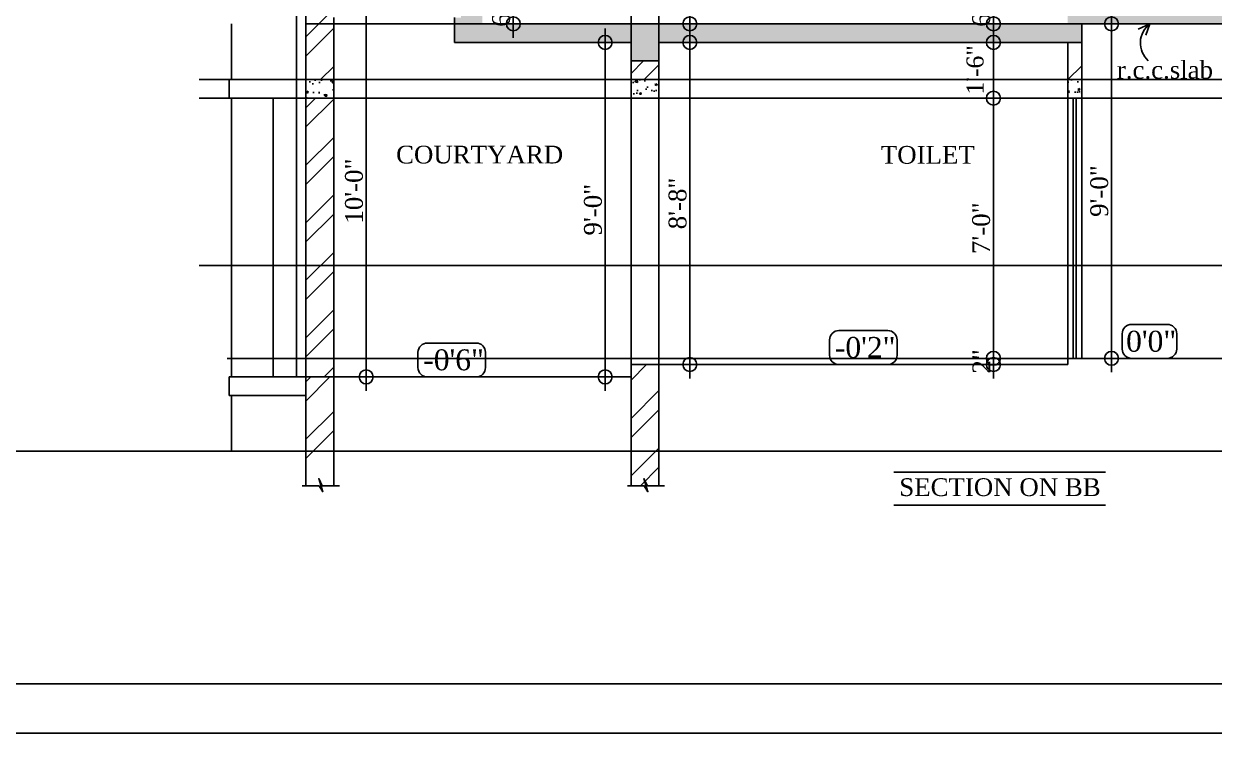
# Model space of a CAD drawing. Extents: x -4781 to 3971, y -2954 to -1072.
# Drawn here: x 1296 to 1680.3, y -2281.8 to -2052.8 of the extents above; entities that cross this region are included whole.
import ezdxf
from ezdxf.enums import TextEntityAlignment as Align

# ---------------------------------------------------------------- set-up
doc = ezdxf.new("R2010")
doc.units = 0
doc.header["$LTSCALE"] = 20
doc.header["$MEASUREMENT"] = 0
doc.header["$PDMODE"] = 34
doc.layers.get('0').update_dxf_attribs({"linetype": 'CONTINUOUS'})
doc.layers.get('DEFPOINTS').update_dxf_attribs({"linetype": 'CONTINUOUS'})
for name, color, linetype in [('border', 230, 'CONTINUOUS'), ('BORTEXT', 2, 'CONTINUOUS'), ('DETTEXT', 7, 'CONTINUOUS'), ('DIMLINE', 254, 'CONTINUOUS'), ('DOOR', 1, 'CONTINUOUS'), ('elevlay', 9, 'CONTINUOUS'), ('HATCH', 8, 'CONTINUOUS'), ('text', 2, 'CONTINUOUS'), ('wall', 13, 'CONTINUOUS')]:
    doc.layers.add(name, color=color, linetype=linetype)
doc.layers.add('correct', color=230, linetype='CONTINUOUS', plot=False)
doc.layers.add('guide', color=211, linetype='CONTINUOUS', plot=False)
doc.styles.add('DIMTEXT', font='times_1.ttf')
doc.styles.add('style5', font='times_1.ttf')
doc.dimstyles.new('ARCH_48_0', dxfattribs={"dimtxt": 5.75, "dimasz": 2.25, "dimexe": 0.25, "dimexo": 0, "dimgap": 1, "dimtad": 1, "dimzin": 3, "dimdsep": 46, "dimlunit": 4, "dimtxsty": 'DIMTEXT', "dimblk": 'BLK', "dimcen": 0, "dimdle": 0.09375, "dimse1": 1, "dimse2": 1, "dimclrd": 254, "dimclrt": 3, "dimadec": 1, "dimazin": 0, "dimtfac": 1, "dimtix": 1, "dimtmove": 2, "dimatfit": 3, "dimldrblk": 'NONE', "dimfxl": 0.25, "dimtvp": 1.4625, "dimtolj": 1, "dimtzin": 15, "dimarcsym": 0})
pattern_1 = [(50, (1124.4283, -1001.717), (7.172602, -0.62752), [0.75, -8.25]), (355, (1124.428, -1001.717), (-1.387513, 7.52192), [0.6, -6.6]), (100.4514, (1125.026, -1001.7695), (5.785094, 6.894395), [0.6374, -7.01142]), (46.1842, (1124.428, -999.717), (10.67241, -1.65519), [1.125, -12.375]), (96.6356, (1125.318, -999.855), (9.34663, 9.74118), [0.9561, -10.51713]), (351.1842, (1124.428, -999.717), (9.34662, 9.74119), [0.9, -9.9]), (21, (1125.4283, -1000.217), (5.96907, -4.02619), [0.75, -8.25]), (326, (1125.428, -1000.217), (2.433153, 7.2515), [0.6, -6.6]), (71.4514, (1125.926, -1000.553), (8.402226, 3.225305), [0.6374, -7.01142]), (37.5, (1124.4283, -1001.7172), (0.1215986, 3.3289385), [0, -6.52, 0, -6.7, 0, -6.625]), (7.5, (1124.4283, -1001.7172), (2.630695, 3.944117), [0, -3.82, 0, -6.37, 0, -2.525]), (327.5, (1122.1983, -1001.7172), (5.3382244, -0.225549), [0, -2.5, 0, -7.8, 0, -10.35]), (317.5, (1121.1983, -1001.717), (5.831862, 1.00105), [0, -3.25, 0, -5.18, 0, -7.35])]
pattern_2 = [(45, (1124.428, -1001.717), (-9.28078, 9.28078), []), (45, (1130.616, -1001.717), (-9.28078, 9.28078), [])]
pattern_3 = [(45, (1148.428, -1001.717), (-9.28078, 9.28078), []), (45, (1154.616, -1001.717), (-9.28078, 9.28078), [])]

# ---------------------------------------------------------------- blocks, each defined once
blk = doc.blocks.new('BLK')
for q in [(0, 2), (-2, 0), (2, 0), (0, -2)]:
    blk.add_line((0, 0), q)
blk.add_circle((0, 0), 1)
blk = doc.blocks.new('*D64')
at = {"layer": 'DEFPOINTS', "color": 0, "lineweight": -2, "transparency": 16777216}
for p in [(1609.02, -2058.78), (1633.02, -2058.78), (1633.02, -2076.78)]:
    blk.add_point(p, dxfattribs=at)
at = {"layer": 'DIMLINE', "color": 254, "lineweight": -2, "transparency": 16777216}
blk.add_line((1609.02, -2074.53), (1609.02, -2061.03), dxfattribs=at)
at = {"layer": 'DIMLINE', "color": 254, "lineweight": -2, "transparency": 16777216, "xscale": 2.25, "yscale": 2.25, "zscale": 2.25}
for p, rotation in [((1609.02, -2058.78), 90), ((1609.02, -2076.78), 270)]:
    blk.add_blockref('BLK', p, dxfattribs=dict(at, rotation=rotation))
at = {"layer": 'DIMLINE', "color": 3, "transparency": 16777216, "insert": (1603.12, -2067.66), "char_height": 5.5, "attachment_point": 5, "rotation": 90, "style": 'DIMTEXT'}
blk.add_mtext('\\A1;1\'-6"', dxfattribs=at)
blk = doc.blocks.new('_None')
blk = doc.blocks.new('*D66')
at = {"layer": 'DEFPOINTS', "color": 0, "lineweight": -2, "transparency": 16777216}
for p in [(1633.02, -2076.78), (1609.02, -2160.78), (1633.02, -2160.78)]:
    blk.add_point(p, dxfattribs=at)
at = {"layer": 'DIMLINE', "color": 254, "lineweight": -2, "transparency": 16777216}
blk.add_line((1609.02, -2079.03), (1609.02, -2158.53), dxfattribs=at)
at = {"layer": 'DIMLINE', "color": 254, "lineweight": -2, "transparency": 16777216, "xscale": 2.25, "yscale": 2.25, "zscale": 2.25}
for p, rotation in [((1609.02, -2076.78), 90), ((1609.02, -2160.78), 270)]:
    blk.add_blockref('BLK', p, dxfattribs=dict(at, rotation=rotation))
at = {"layer": 'DIMLINE', "color": 3, "lineweight": -2, "transparency": 16777216, "insert": (1605.08, -2118.78), "char_height": 5.75, "attachment_point": 5, "rotation": 90, "style": 'DIMTEXT'}
blk.add_mtext('\\A1;7\'-0"', dxfattribs=at)
blk = doc.blocks.new('*D67')
at = {"layer": 'DEFPOINTS', "color": 0, "lineweight": -2, "transparency": 16777216}
for p in [(1609.02, -2162.78), (1633.02, -2160.78), (1633.02, -2162.78)]:
    blk.add_point(p, dxfattribs=at)
at = {"layer": 'DIMLINE', "color": 254, "lineweight": -2, "transparency": 16777216}
for p, q in [((1609.02, -2158.53), (1609.02, -2156.28)), ((1609.02, -2160.78), (1609.02, -2162.78)), ((1609.02, -2165.03), (1609.02, -2167.28))]:
    blk.add_line(p, q, dxfattribs=at)
at = {"layer": 'DIMLINE', "color": 254, "lineweight": -2, "transparency": 16777216, "xscale": 2.25, "yscale": 2.25, "zscale": 2.25}
for p, rotation in [((1609.02, -2160.78), 270), ((1609.02, -2162.78), 90)]:
    blk.add_blockref('BLK', p, dxfattribs=dict(at, rotation=rotation))
at = {"layer": 'DIMLINE', "color": 3, "lineweight": -2, "transparency": 16777216, "insert": (1605.14, -2161.78), "char_height": 5.75, "attachment_point": 5, "rotation": 90, "style": 'DIMTEXT'}
blk.add_mtext('\\A1;2"', dxfattribs=at)
blk = doc.blocks.new('*D337')
at = {"layer": 'DEFPOINTS', "color": 0, "lineweight": -2, "transparency": 16777216}
for p in [(1628, -2046.78), (1609.02, -2052.78), (1628, -2052.78)]:
    blk.add_point(p, dxfattribs=at)
at = {"layer": 'DIMLINE', "color": 254, "lineweight": -2, "transparency": 16777216}
for p, q in [((1609.02, -2044.53), (1609.02, -2042.28)), ((1609.02, -2046.78), (1609.02, -2052.78)), ((1609.02, -2055.03), (1609.02, -2057.28))]:
    blk.add_line(p, q, dxfattribs=at)
at = {"layer": 'DIMLINE', "color": 254, "lineweight": -2, "transparency": 16777216, "xscale": 2.25, "yscale": 2.25, "zscale": 2.25}
for p, rotation in [((1609.02, -2046.78), 270), ((1609.02, -2052.78), 90)]:
    blk.add_blockref('BLK', p, dxfattribs=dict(at, rotation=rotation))
at = {"layer": 'DIMLINE', "color": 3, "lineweight": -2, "transparency": 16777216, "insert": (1605.09, -2049.78), "char_height": 5.75, "attachment_point": 5, "rotation": 90, "style": 'DIMTEXT'}
blk.add_mtext('\\A1;6"', dxfattribs=at)
blk = doc.blocks.new('*D341')
at = {"layer": 'DEFPOINTS', "color": 0, "lineweight": -2, "transparency": 16777216}
for p in [(1444.02, -2046.78), (1444.02, -2052.78), (1454.01, -2052.78)]:
    blk.add_point(p, dxfattribs=at)
at = {"layer": 'DIMLINE', "color": 254, "lineweight": -2, "transparency": 16777216}
for p, q in [((1454.01, -2044.53), (1454.01, -2042.28)), ((1454.01, -2046.78), (1454.01, -2052.78)), ((1454.01, -2055.03), (1454.01, -2057.28))]:
    blk.add_line(p, q, dxfattribs=at)
at = {"layer": 'DIMLINE', "color": 254, "lineweight": -2, "transparency": 16777216, "xscale": 2.25, "yscale": 2.25, "zscale": 2.25}
for p, rotation in [((1454.01, -2046.78), 270), ((1454.01, -2052.78), 90)]:
    blk.add_blockref('BLK', p, dxfattribs=dict(at, rotation=rotation))
at = {"layer": 'DIMLINE', "color": 3, "lineweight": -2, "transparency": 16777216, "insert": (1450.09, -2049.78), "char_height": 5.75, "attachment_point": 5, "rotation": 90, "style": 'DIMTEXT'}
blk.add_mtext('\\A1;6"', dxfattribs=at)
blk = doc.blocks.new('*D344')
at = {"layer": 'DEFPOINTS', "color": 0, "lineweight": -2, "transparency": 16777216}
for p in [(1501.02, -1962.78), (1511, -1962.78), (1501.49, -2052.78)]:
    blk.add_point(p, dxfattribs=at)
at = {"layer": 'DIMLINE', "color": 254, "lineweight": -2, "transparency": 16777216}
blk.add_line((1511, -2050.53), (1511, -1965.03), dxfattribs=at)
at = {"layer": 'DIMLINE', "color": 254, "lineweight": -2, "transparency": 16777216, "xscale": 2.25, "yscale": 2.25, "zscale": 2.25}
for p, rotation in [((1511, -1962.78), 90), ((1511, -2052.78), 270)]:
    blk.add_blockref('BLK', p, dxfattribs=dict(at, rotation=rotation))
at = {"layer": 'DIMLINE', "color": 3, "lineweight": -2, "transparency": 16777216, "insert": (1507.06, -2007.78), "char_height": 5.75, "attachment_point": 5, "rotation": 90, "style": 'DIMTEXT'}
blk.add_mtext('\\A1;7\'-6"', dxfattribs=at)
blk = doc.blocks.new('*D351')
at = {"layer": 'DEFPOINTS', "color": 0, "lineweight": -2, "transparency": 16777216}
for p in [(1396.02, -2046.78), (1396.02, -2166.78), (1406.52, -2166.78)]:
    blk.add_point(p, dxfattribs=at)
at = {"layer": 'DIMLINE', "color": 254, "lineweight": -2, "transparency": 16777216}
blk.add_line((1406.52, -2049.03), (1406.52, -2164.53), dxfattribs=at)
at = {"layer": 'DIMLINE', "color": 254, "lineweight": -2, "transparency": 16777216, "xscale": 2.25, "yscale": 2.25, "zscale": 2.25}
for p, rotation in [((1406.52, -2046.78), 90), ((1406.52, -2166.78), 270)]:
    blk.add_blockref('BLK', p, dxfattribs=dict(at, rotation=rotation))
at = {"layer": 'DIMLINE', "color": 3, "lineweight": -2, "transparency": 16777216, "insert": (1402.59, -2106.78), "char_height": 5.75, "attachment_point": 5, "rotation": 90, "style": 'DIMTEXT'}
blk.add_mtext('\\A1;10\'-0"', dxfattribs=at)
blk = doc.blocks.new('*D352')
at = {"layer": 'DEFPOINTS', "color": 0, "lineweight": -2, "transparency": 16777216}
for p in [(1511, -2058.78), (1536.97, -2058.78), (1536.97, -2162.78)]:
    blk.add_point(p, dxfattribs=at)
at = {"layer": 'DIMLINE', "color": 254, "lineweight": -2, "transparency": 16777216}
blk.add_line((1511, -2160.53), (1511, -2061.03), dxfattribs=at)
at = {"layer": 'DIMLINE', "color": 254, "lineweight": -2, "transparency": 16777216, "xscale": 2.25, "yscale": 2.25, "zscale": 2.25}
for p, rotation in [((1511, -2058.78), 90), ((1511, -2162.78), 270)]:
    blk.add_blockref('BLK', p, dxfattribs=dict(at, rotation=rotation))
at = {"layer": 'DIMLINE', "color": 3, "lineweight": -2, "transparency": 16777216, "insert": (1507.07, -2110.78), "char_height": 5.75, "attachment_point": 5, "rotation": 90, "style": 'DIMTEXT'}
blk.add_mtext('\\A1;8\'-8"', dxfattribs=at)
blk = doc.blocks.new('*D353')
at = {"layer": 'DEFPOINTS', "color": 0, "lineweight": -2, "transparency": 16777216}
for p in [(1647.15, -2052.78), (1717.02, -2052.78), (1717.02, -2160.78)]:
    blk.add_point(p, dxfattribs=at)
at = {"layer": 'DIMLINE', "color": 254, "lineweight": -2, "transparency": 16777216}
blk.add_line((1647.15, -2158.53), (1647.15, -2055.03), dxfattribs=at)
at = {"layer": 'DIMLINE', "color": 254, "lineweight": -2, "transparency": 16777216, "xscale": 2.25, "yscale": 2.25, "zscale": 2.25}
for p, rotation in [((1647.15, -2052.78), 90), ((1647.15, -2160.78), 270)]:
    blk.add_blockref('BLK', p, dxfattribs=dict(at, rotation=rotation))
at = {"layer": 'DIMLINE', "color": 3, "lineweight": -2, "transparency": 16777216, "insert": (1643.21, -2106.78), "char_height": 5.75, "attachment_point": 5, "rotation": 90, "style": 'DIMTEXT'}
blk.add_mtext('\\A1;9\'-0"', dxfattribs=at)
blk = doc.blocks.new('*D356')
at = {"layer": 'DEFPOINTS', "color": 0, "lineweight": -2, "transparency": 16777216}
for p in [(1492.02, -2058.78), (1483.67, -2166.78), (1492.02, -2166.78)]:
    blk.add_point(p, dxfattribs=at)
at = {"layer": 'DIMLINE', "color": 254, "lineweight": -2, "transparency": 16777216}
blk.add_line((1483.67, -2061.03), (1483.67, -2164.53), dxfattribs=at)
at = {"layer": 'DIMLINE', "color": 254, "lineweight": -2, "transparency": 16777216, "xscale": 2.25, "yscale": 2.25, "zscale": 2.25}
for p, rotation in [((1483.67, -2058.78), 90), ((1483.67, -2166.78), 270)]:
    blk.add_blockref('BLK', p, dxfattribs=dict(at, rotation=rotation))
at = {"layer": 'DIMLINE', "color": 3, "lineweight": -2, "transparency": 16777216, "insert": (1479.74, -2112.78), "char_height": 5.75, "attachment_point": 5, "rotation": 90, "style": 'DIMTEXT'}
blk.add_mtext('\\A1;9\'-0"', dxfattribs=at)

msp = doc.modelspace()

# ---------------------------------------------------------------- hatches: boundary and pattern name
at = {"layer": 'HATCH'}
h = msp.add_hatch(dxfattribs=at)
h.set_pattern_fill('ANSI32', color=8, scale=35, style=0)
h.set_pattern_definition(pattern_2)
h.paths.add_polyline_path([(1396.018, -2046.782), (1387.018, -2046.782), (1387.018, -2070.782), (1396.018, -2070.782), (1396.018, -2050.782), (1393.768, -2050.782), (1393.768, -2049.282), (1396.018, -2049.282)])
at = {"layer": 'HATCH', "lineweight": -2}
h = msp.add_hatch(dxfattribs=at)
h.set_pattern_fill('AR-CONC', color=8, style=0)
h.set_pattern_definition(pattern_1)
h.paths.add_polyline_path([(1633.018, -2046.782), (1633.018, -2052.782), (1444.018, -2052.782), (1444.018, -2046.782), (1435.018, -2046.782), (1435.018, -2049.282), (1435.602, -2049.282), (1437.102, -2049.282), (1437.102, -2050.782), (1435.018, -2050.782), (1435.018, -2058.782), (1492.018, -2058.782), (1492.018, -2064.782), (1501.018, -2064.782), (1501.018, -2058.782), (1637.518, -2058.782), (1637.518, -2052.782), (1717.018, -2052.782), (1717.018, -2064.782), (1726.018, -2064.782), (1726.018, -2058.782), (1786.018, -2058.782), (1786.018, -2064.782), (1795.018, -2064.782), (1795.018, -2052.782), (1726.018, -2052.782), (1726.018, -2046.782)])
at = {"layer": 'HATCH'}
h = msp.add_hatch(dxfattribs=at)
h.set_pattern_fill('ANSI32', color=8, scale=35, style=0)
h.set_pattern_definition(pattern_2)
h.paths.add_polyline_path([(1637.518, -2058.782), (1633.018, -2058.782), (1633.018, -2070.782), (1637.518, -2070.782)])
h = msp.add_hatch(dxfattribs=at)
h.set_pattern_fill('ANSI32', color=8, scale=35, style=0)
h.set_pattern_definition(pattern_3)
h.paths.add_polyline_path([(1492.018, -2064.782), (1492.018, -2070.782), (1501.018, -2070.782), (1501.018, -2064.782)])
at = {"layer": 'HATCH', "lineweight": -2}
h = msp.add_hatch(dxfattribs=at)
h.set_pattern_fill('AR-CONC', color=8, style=0)
h.set_pattern_definition(pattern_1)
h.paths.add_polyline_path([(1387.018, -2070.782), (1387.018, -2076.782), (1396.018, -2076.782), (1396.018, -2070.782)])
h = msp.add_hatch(dxfattribs=at)
h.set_pattern_fill('AR-CONC', color=8, style=0)
h.set_pattern_definition([(50, (1148.4283, -1001.717), (7.172602, -0.62752), [0.75, -8.25]), (355, (1148.428, -1001.717), (-1.387513, 7.52192), [0.6, -6.6]), (100.4514, (1149.026, -1001.7695), (5.785094, 6.894395), [0.6374, -7.01142]), (46.1842, (1148.428, -999.717), (10.67241, -1.65519), [1.125, -12.375]), (96.6356, (1149.318, -999.855), (9.34663, 9.74118), [0.9561, -10.51713]), (351.1842, (1148.428, -999.717), (9.34662, 9.74119), [0.9, -9.9]), (21, (1149.4283, -1000.217), (5.96907, -4.02619), [0.75, -8.25]), (326, (1149.428, -1000.217), (2.433153, 7.2515), [0.6, -6.6]), (71.4514, (1149.926, -1000.553), (8.402226, 3.225305), [0.6374, -7.01142]), (37.5, (1148.4283, -1001.7172), (0.1215986, 3.3289385), [0, -6.52, 0, -6.7, 0, -6.625]), (7.5, (1148.4283, -1001.7172), (2.630695, 3.944117), [0, -3.82, 0, -6.37, 0, -2.525]), (327.5, (1146.1983, -1001.7172), (5.3382244, -0.225549), [0, -2.5, 0, -7.8, 0, -10.35]), (317.5, (1145.1983, -1001.717), (5.831862, 1.00105), [0, -3.25, 0, -5.18, 0, -7.35])])
h.paths.add_polyline_path([(1492.018, -2070.782), (1492.018, -2076.782), (1501.018, -2076.782), (1501.018, -2070.782)])
h = msp.add_hatch(dxfattribs=at)
h.set_pattern_fill('AR-CONC', color=8, style=0)
h.set_pattern_definition(pattern_1)
h.paths.add_polyline_path([(1637.518, -2070.782), (1633.018, -2070.782), (1633.018, -2076.782), (1637.518, -2076.782)])
at = {"layer": 'HATCH'}
h = msp.add_hatch(dxfattribs=at)
h.set_pattern_fill('ANSI32', color=8, scale=35, style=0)
h.set_pattern_definition([(45, (1064.428, -1121.717), (-9.28078, 9.28078), []), (45, (1070.616, -1121.717), (-9.28078, 9.28078), [])])
h.paths.add_polyline_path([(1396.018, -2076.782), (1387.018, -2076.782), (1387.018, -2166.782), (1396.018, -2166.782)])
h = msp.add_hatch(dxfattribs=at)
h.set_pattern_fill('ANSI32', color=8, scale=35, style=0)
h.set_pattern_definition(pattern_3)
h.paths.add_polyline_path([(1501.018, -2162.782), (1492.018, -2162.782), (1492.018, -2201.891), (1497.295, -2201.896), (1498.709, -2201.896), (1499.192, -2201.896), (1501.018, -2201.896)])
h = msp.add_hatch(dxfattribs=at)
h.set_pattern_fill('ANSI32', color=8, scale=35, style=0)
h.set_pattern_definition(pattern_2)
h.paths.add_polyline_path([(1396.018, -2166.782), (1387.018, -2166.782), (1387.018, -2194.382), (1391.885, -2194.382), (1391.181, -2192.071), (1392.295, -2194.386), (1396.018, -2194.386)])

# ---------------------------------------------------------------- linework, layer by layer
at = {"lineweight": -2}
for p, q in [((1492.018, -2162.782), (1492.018, -2076.782)), ((1501.018, -2162.782), (1501.018, -2076.782))]:
    msp.add_line(p, q, dxfattribs=at)
at = {"color": 9}
for p, q in [((1387.018, -2166.782), (1362.268, -2166.782)), ((1362.268, -2166.782), (1362.268, -2172.782)), ((1387.018, -2172.782), (1362.268, -2172.782)), ((1363.018, -2172.782), (1363.018, -2190.782))]:
    msp.add_line(p, q, dxfattribs=at)
for points in [[(1397.853, -2201.896), (1392.295, -2201.896), (1391.181, -2199.58), (1392.478, -2203.835), (1391.276, -2201.891), (1385.825, -2201.891)], [(1502.853, -2201.896), (1497.295, -2201.896), (1496.181, -2199.58), (1497.478, -2203.835), (1496.276, -2201.891), (1490.825, -2201.891)]]:
    msp.add_lwpolyline(points)
at = {"layer": 'border', "lineweight": -2}
msp.add_line((627.346, -2265.879), (1958.558, -2265.879), dxfattribs=at)
at = {"layer": 'BORTEXT', "color": 0}
for points in [[(1559.118, -2151.831), (1574.917, -2151.831, -0.4142136), (1577.917, -2154.831), (1577.917, -2159.782, -0.4142136), (1574.917, -2162.782), (1559.118, -2162.782, -0.4142136), (1556.118, -2159.782), (1556.118, -2154.831, -0.4142136)], [(1653.609, -2149.831), (1665.202, -2149.831, -0.4142136), (1668.202, -2152.831), (1668.202, -2157.782, -0.4142136), (1665.202, -2160.782), (1653.609, -2160.782, -0.4142136), (1650.609, -2157.782), (1650.609, -2152.831, -0.4142136)], [(1426.221, -2155.831), (1442.02, -2155.831, -0.4142136), (1445.02, -2158.831), (1445.02, -2163.782, -0.4142136), (1442.02, -2166.782), (1426.221, -2166.782, -0.4142136), (1423.221, -2163.782), (1423.221, -2158.831, -0.4142136)]]:
    msp.add_lwpolyline(points, format="xyb", close=True, dxfattribs=at)
at = {"layer": 'correct', "color": 3, "lineweight": -2}
msp.add_lwpolyline([(627.346, -1803.05), (1958.558, -1803.05), (1958.558, -2281.798), (627.346, -2281.798)], close=True, dxfattribs=at)
at = {"layer": 'DETTEXT'}
msp.add_lwpolyline([(1655.769, -2054.519), (1659.528, -2052.782), (1658.205, -2056.435)], dxfattribs=at)
msp.add_arc((1664.223, -2058.953), 7.754, 127.26396, 227.92465, dxfattribs=at)
at = {"layer": 'DOOR'}
for p, q in [((1633.018, -2160.782), (1633.018, -2076.782)), ((1634.768, -2160.782), (1634.768, -2076.782)), ((1635.768, -2160.782), (1635.768, -2076.782)), ((1637.518, -2160.782), (1637.518, -2076.782))]:
    msp.add_line(p, q, dxfattribs=at)
at = {"layer": 'elevlay', "lineweight": -2}
for p, q in [((1384.018, -2166.782), (1384.018, -1950.782)), ((1363.018, -2070.782), (1363.018, -2052.782)), ((1362.268, -2070.782), (1384.018, -2070.782)), ((1362.268, -2076.782), (1362.268, -2070.782)), ((1362.268, -2076.782), (1384.018, -2076.782)), ((1363.018, -2166.782), (1363.018, -2076.782)), ((1376.518, -2166.782), (1376.518, -2076.782))]:
    msp.add_line(p, q, dxfattribs=at)
at = {"layer": 'guide'}
for p, q in [((1492.018, -2178.782), (1492.018, -1920.782)), ((1501.018, -2178.782), (1501.018, -1920.782))]:
    msp.add_line(p, q, dxfattribs=at)
at = {"layer": 'guide', "color": 3}
msp.add_line((1726.018, -2052.782), (1387.018, -2052.782), dxfattribs=at)
at = {"layer": 'guide', "color": 1}
for p, q in [((1840.027, -2070.782), (1352.564, -2070.782)), ((1840.027, -2076.782), (1352.564, -2076.782))]:
    msp.add_line(p, q, dxfattribs=at)
at = {"layer": 'guide', "color": 5}
msp.add_line((1840.027, -2130.782), (1352.564, -2130.782), dxfattribs=at)
at = {"layer": 'guide', "color": 11}
for p, q in [((1840.027, -2160.782), (1361.564, -2160.782)), ((1845.903, -2190.78), (1323.747, -2190.794))]:
    msp.add_line(p, q, dxfattribs=at)
at = {"layer": 'text', "color": 0}
for p, q in [((1576.908, -2197.506), (1645.164, -2197.506)), ((1576.908, -2208.201), (1645.164, -2208.201))]:
    msp.add_line(p, q, dxfattribs=at)
at = {"layer": 'wall', "lineweight": -2}
for p, q in [((1387.018, -2061.782), (1387.018, -2046.782)), ((1396.018, -2076.782), (1396.018, -2050.782)), ((1387.018, -2201.891), (1387.018, -2061.782)), ((1396.018, -2070.782), (1387.018, -2070.782)), ((1396.018, -2076.782), (1387.018, -2076.782)), ((1396.018, -2076.782), (1396.018, -2166.782)), ((1396.018, -2201.896), (1396.018, -2166.782)), ((1075.761, -2190.782), (1387.018, -2190.782))]:
    msp.add_line(p, q, dxfattribs=at)
at = {"layer": 'wall'}
for p, q in [((1435.018, -2058.782), (1435.018, -2050.782)), ((1637.518, -2076.782), (1637.518, -2052.782)), ((1492.018, -2058.782), (1435.018, -2058.782)), ((1492.018, -2076.782), (1492.018, -2058.782)), ((1637.518, -2058.782), (1501.018, -2058.782)), ((1501.018, -2076.782), (1501.018, -2058.782)), ((1633.018, -2076.782), (1633.018, -2058.782)), ((1501.018, -2064.782), (1492.018, -2064.782)), ((1501.018, -2070.782), (1492.018, -2070.782)), ((1637.518, -2070.782), (1633.018, -2070.782)), ((1501.018, -2076.782), (1492.018, -2076.782)), ((1637.518, -2076.782), (1633.018, -2076.782)), ((1492.018, -2162.782), (1492.018, -2201.891)), ((1633.018, -2162.782), (1492.018, -2162.782)), ((1501.018, -2162.782), (1501.018, -2201.896)), ((1717.018, -2160.782), (1633.018, -2160.782)), ((1633.018, -2160.782), (1633.018, -2162.782)), ((1492.018, -2166.782), (1387.018, -2166.782))]:
    msp.add_line(p, q, dxfattribs=at)

# ---------------------------------------------------------------- texts
at = {"layer": 'BORTEXT', "style": 'style5'}
for s, p in [('0\'0"', (1651.859, -2158.638)), ('-0\'2"', (1557.823, -2160.638)), ('-0\'6"', (1424.926, -2164.638))]:
    msp.add_text(s, height=6.75, dxfattribs=at).set_placement(p)
at = {"layer": 'DETTEXT', "style": 'style5'}
msp.add_text('r.c.c.slab', height=5.7389, dxfattribs=at).set_placement((1664.395, -2067.523), align=Align.MIDDLE)
at = {"layer": 'text', "style": 'style5'}
for s, height, p in [('COURTYARD', 5.7389, (1416.152, -2097.87)), ('TOILET', 5.7389, (1572.673, -2097.952)), ('SECTION ON BB', 5.73887, (1578.63, -2205.235))]:
    msp.add_text(s, height=height, dxfattribs=at).set_placement(p)

# ---------------------------------------------------------------- dimensions: what is measured, and where the dimension line sits
at = {"layer": 'DIMLINE', "lineweight": -2}
for base, p1, p2, picture, middle in [((1510.997, -1962.782), (1501.489, -2052.782), (1501.018, -1962.782), '*D344', (1507.064, -2007.782)), ((1406.519, -2166.782), (1396.018, -2046.782), (1396.018, -2166.782), '*D351', (1402.594, -2106.782)), ((1454.013, -2052.782), (1444.018, -2046.782), (1444.018, -2052.782), '*D341', (1450.088, -2049.782)), ((1609.018, -2052.782), (1628.003, -2046.782), (1628.003, -2052.782), '*D337', (1605.093, -2049.782)), ((1647.146, -2052.782), (1717.018, -2160.782), (1717.018, -2052.782), '*D353', (1643.213, -2106.782)), ((1483.673, -2166.782), (1492.018, -2058.782), (1492.018, -2166.782), '*D356', (1479.74, -2112.782)), ((1510.997, -2058.782), (1536.97, -2162.782), (1536.97, -2058.782), '*D352', (1507.073, -2110.782)), ((1609.018, -2160.782), (1633.018, -2076.782), (1633.018, -2160.782), '*D66', (1605.085, -2118.782)), ((1609.018, -2162.782), (1633.018, -2160.782), (1633.018, -2162.782), '*D67', (1605.143, -2161.782))]:
    dim = msp.add_linear_dim(base=base, p1=p1, p2=p2, angle=90, dimstyle='ARCH_48_0', override={"dimfxl": 0.18}, dxfattribs=at)
    dim.commit()
    dim.dimension.update_dxf_attribs({"geometry": picture, "text_midpoint": middle})
at = {"layer": 'DIMLINE'}
dim = msp.add_linear_dim(base=(1609.018, -2058.782), p1=(1633.018, -2076.782), p2=(1633.018, -2058.782), angle=90, dimstyle='ARCH_48_0', override={"dimtxt": 5.5, "dimfxl": 0.125, "dimarcsym": 1}, dxfattribs=at)
dim.commit()
dim.dimension.update_dxf_attribs({"geometry": '*D64', "text_midpoint": (1603.121, -2067.656), "dimtype": 160})

doc.saveas('drawing.dxf')
